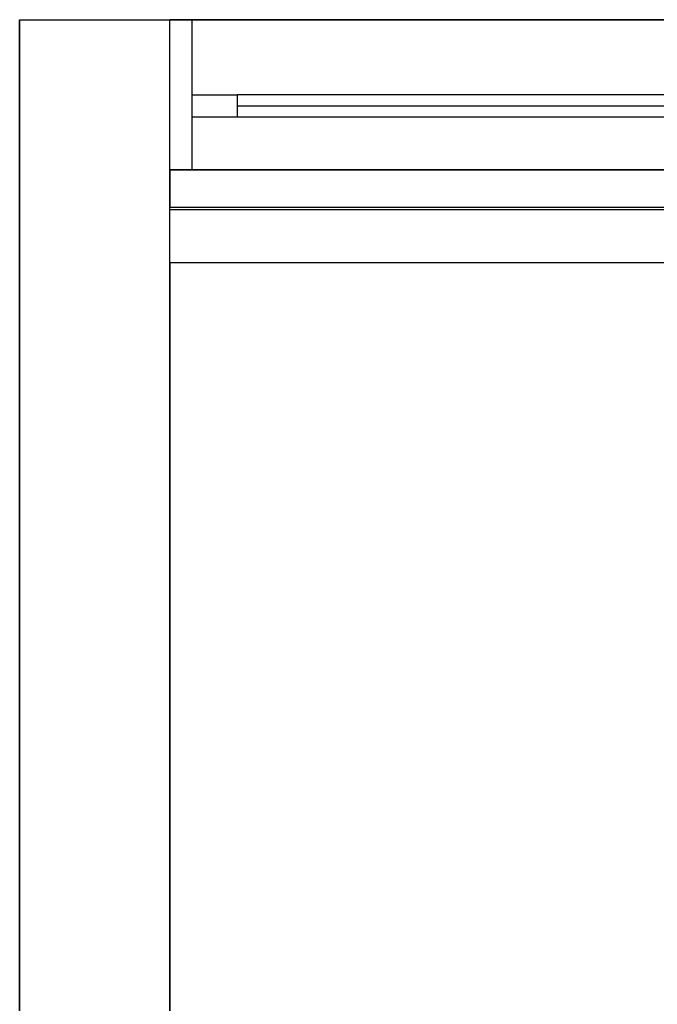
# Model space of a CAD drawing. Header units: millimetres. Extents: x -41292 to 298682, y -22072 to 33155.
# Drawn here: x 25145 to 25995, y 11638 to 12951 of the extents above; entities that cross this region are included whole.
import ezdxf

# ---------------------------------------------------------------- set-up
doc = ezdxf.new("R2010")
doc.units = ezdxf.units.MM
for name, color, linetype in [('벽1', 2, 'Continuous'), ('창호', 4, 'Continuous'), ('틀', 8, 'Continuous')]:
    doc.layers.add(name, color=color, linetype=linetype)

# ---------------------------------------------------------------- blocks, each defined once
blk = doc.blocks.new('AHSISHEUD')
for p, q in [((25772, 30598.7), (25972, 30598.7)), ((25772, 25338.7), (25772, 30598.7)), ((25972, 30398.7), (25972, 30598.7)), ((28972, 30598.7), (25972, 30598.7)), ((25972, 30398.7), (28972, 30398.7)), ((25972, 30398.7), (25972, 30348.7)), ((25972, 30348.7), (28972, 30348.7)), ((25972, 30345.6), (25972, 30348.7)), ((25972, 30345.6), (28972, 30345.6)), ((25972, 30274.4), (25972, 30345.6)), ((26702, 30274.4), (25972, 30274.4)), ((25972, 30274.4), (25972, 28884.7))]:
    blk.add_line(p, q)

msp = doc.modelspace()

# ---------------------------------------------------------------- linework, layer by layer
at = {"layer": '벽1'}
for p, q in [((25144.67, 7690.58), (25144.67, 12950.58)), ((25144.67, 12950.58), (25344.67, 12950.58)), ((25344.67, 8280.58), (25344.67, 12950.58))]:
    msp.add_line(p, q, dxfattribs=at)
at = {"layer": '창호'}
for p, q in [((26814.67, 12850.58), (25434.67, 12850.58)), ((26814.67, 12820.58), (25434.67, 12820.58))]:
    msp.add_line(p, q, dxfattribs=at)
at = {"layer": '틀'}
for p, q in [((25344.67, 12950.58), (28344.67, 12950.58)), ((25344.67, 12750.58), (25344.67, 12950.58)), ((25374.67, 12750.58), (25374.67, 12950.58)), ((25434.67, 12835.58), (26814.67, 12835.58)), ((28344.67, 12750.58), (25344.67, 12750.58)), ((25344.67, 11580.58), (25344.67, 11780.58))]:
    msp.add_line(p, q, dxfattribs=at)
msp.add_lwpolyline([(25374.67, 12820.58), (25374.67, 12850.58), (25434.67, 12850.58), (25434.67, 12820.58)], close=True, dxfattribs=at)

# ---------------------------------------------------------------- block references
msp.add_blockref('AHSISHEUD', (-627.37, -17648.09))

doc.saveas('drawing.dxf')
